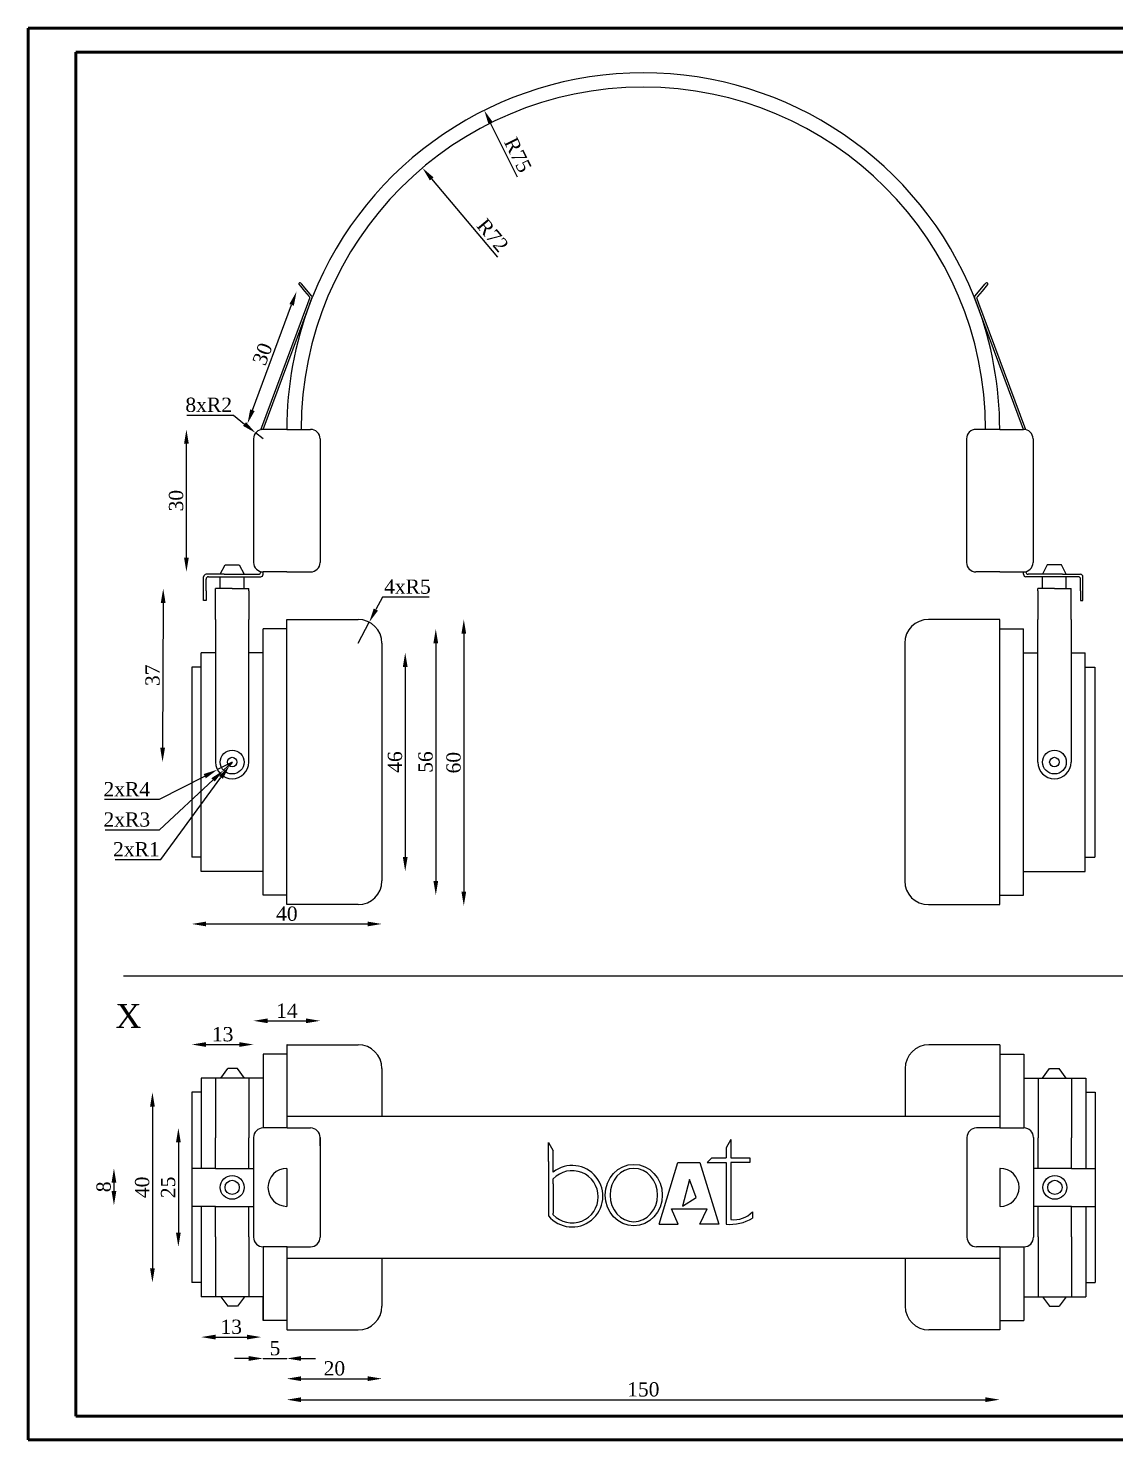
# Model space of a CAD drawing. Header units: millimetres. Extents: x 1323 to 1754, y 1207 to 1515.
# Drawn here: x 1323.2 to 1552, y 1218.2 to 1515.2 of the extents above; entities that cross this region are included whole.
import ezdxf

# ---------------------------------------------------------------- set-up
doc = ezdxf.new("R2010")
doc.units = ezdxf.units.MM
doc.linetypes.add('ACAD_ISO02W100', pattern=[15, 12, -3])
doc.styles.get("Standard").update_dxf_attribs({"font": 'times.ttf', "height": 3})
doc.dimstyles.new('ISO-25', dxfattribs={"dimtxt": 3, "dimasz": 3, "dimexe": 1, "dimexo": 1, "dimtad": 1, "dimtoh": 1, "dimdec": 0, "dimdsep": 46, "dimtxsty": 'Standard', "dimcen": 2.5, "dimadec": 0, "dimazin": 0, "dimtfac": 1, "dimtdec": 0, "dimtmove": 0, "dimatfit": 3, "dimfxl": 1, "dimarcsym": 0})

# ---------------------------------------------------------------- blocks, each defined once
blk = doc.blocks.new('*D8')
at = {"color": 0, "lineweight": -2, "transparency": 16777216}
blk.add_line((1356.47, 1403.79), (1356.47, 1427.79), dxfattribs=at)
at = {"color": 0, "transparency": 16777216}
for points in [[(1355.97, 1427.79), (1356.97, 1427.79), (1356.47, 1430.79)], [(1355.97, 1403.79), (1356.97, 1403.79), (1356.47, 1400.79)]]:
    blk.add_solid(points, dxfattribs=at)
at = {"layer": 'Defpoints', "color": 0, "transparency": 16777216}
for p in [(1356.47, 1430.79), (1356.47, 1430.79), (1356.47, 1400.79)]:
    blk.add_point(p, dxfattribs=at)
at = {"color": 0, "transparency": 16777216, "insert": (1354.31, 1415.79), "char_height": 3, "attachment_point": 5, "rotation": 90}
blk.add_mtext('30', dxfattribs=at)
blk = doc.blocks.new('*D9')
at = {"color": 0, "lineweight": -2, "transparency": 16777216}
for p, q in [((1356.59, 1433.79), (1366.36, 1433.79)), ((1366.36, 1433.79), (1368.7, 1431.91)), ((1372.6, 1428.79), (1371.04, 1430.04))]:
    blk.add_line(p, q, dxfattribs=at)
at = {"color": 0, "transparency": 16777216}
blk.add_solid([(1369.01, 1432.3), (1368.39, 1431.52), (1371.04, 1430.04)], dxfattribs=at)
at = {"layer": 'Defpoints', "color": 0, "transparency": 16777216}
for p in [(1371.04, 1430.04), (1372.6, 1428.79)]:
    blk.add_point(p, dxfattribs=at)
at = {"color": 0, "transparency": 16777216, "insert": (1361.16, 1435.94), "char_height": 3, "width": 4.9099, "attachment_point": 5}
blk.add_mtext('8xR2', dxfattribs=at)
blk = doc.blocks.new('*D10')
at = {"color": 0, "lineweight": -2, "transparency": 16777216}
blk.add_line((1414.84, 1387.79), (1414.84, 1333.54), dxfattribs=at)
at = {"color": 0, "transparency": 16777216}
for points in [[(1414.34, 1387.79), (1415.34, 1387.79), (1414.84, 1390.79)], [(1414.34, 1333.54), (1415.34, 1333.54), (1414.84, 1330.54)]]:
    blk.add_solid(points, dxfattribs=at)
at = {"layer": 'Defpoints', "color": 0, "transparency": 16777216}
for p in [(1414.84, 1390.79), (1414.84, 1330.54), (1414.84, 1330.54)]:
    blk.add_point(p, dxfattribs=at)
at = {"color": 0, "transparency": 16777216, "insert": (1412.69, 1360.66), "char_height": 3, "attachment_point": 5, "rotation": 90}
blk.add_mtext('60', dxfattribs=at)
blk = doc.blocks.new('*D11')
at = {"color": 0, "lineweight": -2, "transparency": 16777216}
for p, q in [((1397.72, 1395.52), (1396.33, 1392.87)), ((1407.58, 1395.52), (1397.72, 1395.52)), ((1392.6, 1385.79), (1394.93, 1390.21))]:
    blk.add_line(p, q, dxfattribs=at)
at = {"color": 0, "transparency": 16777216}
blk.add_solid([(1395.88, 1393.1), (1396.77, 1392.64), (1394.93, 1390.21)], dxfattribs=at)
at = {"layer": 'Defpoints', "color": 0, "transparency": 16777216}
for p in [(1394.93, 1390.21), (1392.6, 1385.79)]:
    blk.add_point(p, dxfattribs=at)
at = {"color": 0, "transparency": 16777216, "insert": (1402.97, 1397.68), "char_height": 3, "attachment_point": 5}
blk.add_mtext('4xR5', dxfattribs=at)
blk = doc.blocks.new('*D12')
at = {"color": 0, "lineweight": -2, "transparency": 16777216}
for p, q in [((1366.1, 1360.79), (1362.99, 1359.19)), ((1350.82, 1352.95), (1360.32, 1357.82)), ((1339.25, 1352.95), (1350.82, 1352.95))]:
    blk.add_line(p, q, dxfattribs=at)
at = {"color": 0, "transparency": 16777216}
blk.add_solid([(1360.09, 1358.27), (1360.55, 1357.38), (1362.99, 1359.19)], dxfattribs=at)
at = {"layer": 'Defpoints', "color": 0, "transparency": 16777216}
for p in [(1366.1, 1360.79), (1362.99, 1359.19)]:
    blk.add_point(p, dxfattribs=at)
at = {"color": 0, "transparency": 16777216, "insert": (1343.93, 1355.08), "char_height": 3, "attachment_point": 5}
blk.add_mtext('2xR4', dxfattribs=at)
blk = doc.blocks.new('*D13')
at = {"color": 0, "lineweight": -2, "transparency": 16777216}
for p, q in [((1366.1, 1360.79), (1364.28, 1359.08)), ((1350.82, 1346.53), (1362.08, 1357.04)), ((1339.36, 1346.53), (1350.82, 1346.53))]:
    blk.add_line(p, q, dxfattribs=at)
at = {"color": 0, "transparency": 16777216}
blk.add_solid([(1361.74, 1357.4), (1362.42, 1356.67), (1364.28, 1359.08)], dxfattribs=at)
at = {"layer": 'Defpoints', "color": 0, "transparency": 16777216}
for p in [(1366.1, 1360.79), (1364.28, 1359.08)]:
    blk.add_point(p, dxfattribs=at)
at = {"color": 0, "transparency": 16777216, "insert": (1343.93, 1348.68), "char_height": 3, "attachment_point": 5}
blk.add_mtext('2xR3', dxfattribs=at)
blk = doc.blocks.new('*D14')
at = {"color": 0, "lineweight": -2, "transparency": 16777216}
for p, q in [((1366.1, 1360.79), (1365.51, 1359.98)), ((1351.06, 1340.32), (1363.73, 1357.56)), ((1341.47, 1340.32), (1351.06, 1340.32))]:
    blk.add_line(p, q, dxfattribs=at)
at = {"color": 0, "transparency": 16777216}
blk.add_solid([(1363.33, 1357.86), (1364.14, 1357.27), (1365.51, 1359.98)], dxfattribs=at)
at = {"layer": 'Defpoints', "color": 0, "transparency": 16777216}
for p in [(1366.1, 1360.79), (1365.51, 1359.98)]:
    blk.add_point(p, dxfattribs=at)
at = {"color": 0, "transparency": 16777216, "insert": (1345.95, 1342.45), "char_height": 3, "attachment_point": 5}
blk.add_mtext('2xR1', dxfattribs=at)
blk = doc.blocks.new('*D15')
at = {"color": 0, "lineweight": -2, "transparency": 16777216}
blk.add_line((1408.94, 1385.79), (1408.94, 1335.79), dxfattribs=at)
at = {"color": 0, "transparency": 16777216}
for points in [[(1408.44, 1385.79), (1409.44, 1385.79), (1408.94, 1388.79)], [(1408.44, 1335.79), (1409.44, 1335.79), (1408.94, 1332.79)]]:
    blk.add_solid(points, dxfattribs=at)
at = {"layer": 'Defpoints', "color": 0, "transparency": 16777216}
for p in [(1408.94, 1388.79), (1408.94, 1332.79), (1408.94, 1332.79)]:
    blk.add_point(p, dxfattribs=at)
at = {"color": 0, "transparency": 16777216, "insert": (1406.79, 1360.79), "char_height": 3, "attachment_point": 5, "rotation": 90}
blk.add_mtext('56', dxfattribs=at)
blk = doc.blocks.new('*D16')
at = {"color": 0, "lineweight": -2, "transparency": 16777216}
blk.add_line((1402.51, 1380.79), (1402.51, 1340.79), dxfattribs=at)
at = {"color": 0, "transparency": 16777216}
for points in [[(1402.01, 1380.79), (1403.01, 1380.79), (1402.51, 1383.79)], [(1402.01, 1340.79), (1403.01, 1340.79), (1402.51, 1337.79)]]:
    blk.add_solid(points, dxfattribs=at)
at = {"layer": 'Defpoints', "color": 0, "transparency": 16777216}
for p in [(1402.51, 1383.79), (1402.51, 1337.79), (1402.51, 1337.79)]:
    blk.add_point(p, dxfattribs=at)
at = {"color": 0, "transparency": 16777216, "insert": (1400.36, 1360.79), "char_height": 3, "attachment_point": 5, "rotation": 90}
blk.add_mtext('46', dxfattribs=at)
blk = doc.blocks.new('*D17')
at = {"color": 0, "lineweight": -2, "transparency": 16777216}
blk.add_line((1360.6, 1326.72), (1394.6, 1326.72), dxfattribs=at)
at = {"color": 0, "transparency": 16777216}
for points in [[(1360.6, 1327.22), (1360.6, 1326.22), (1357.6, 1326.72)], [(1394.6, 1327.22), (1394.6, 1326.22), (1397.6, 1326.72)]]:
    blk.add_solid(points, dxfattribs=at)
at = {"layer": 'Defpoints', "color": 0, "transparency": 16777216}
for p in [(1357.6, 1326.72), (1397.6, 1326.72), (1397.6, 1326.72)]:
    blk.add_point(p, dxfattribs=at)
at = {"color": 0, "transparency": 16777216, "insert": (1377.6, 1328.87), "char_height": 3, "attachment_point": 5}
blk.add_mtext('40', dxfattribs=at)
blk = doc.blocks.new('*D18')
at = {"color": 0, "lineweight": -2, "transparency": 16777216}
blk.add_line((1349.32, 1288.3), (1349.32, 1254.3), dxfattribs=at)
at = {"color": 0, "transparency": 16777216}
for points in [[(1348.82, 1288.3), (1349.82, 1288.3), (1349.32, 1291.3)], [(1348.82, 1254.3), (1349.82, 1254.3), (1349.32, 1251.3)]]:
    blk.add_solid(points, dxfattribs=at)
at = {"layer": 'Defpoints', "color": 0, "transparency": 16777216}
for p in [(1349.32, 1291.3), (1349.32, 1251.3), (1349.32, 1251.3)]:
    blk.add_point(p, dxfattribs=at)
at = {"color": 0, "transparency": 16777216, "insert": (1347.17, 1271.3), "char_height": 3, "attachment_point": 5, "rotation": 90}
blk.add_mtext('40', dxfattribs=at)
blk = doc.blocks.new('*D19')
at = {"color": 0, "lineweight": -2, "transparency": 16777216}
blk.add_line((1373.6, 1306.35), (1381.6, 1306.35), dxfattribs=at)
at = {"color": 0, "transparency": 16777216}
for points in [[(1373.6, 1306.85), (1373.6, 1305.85), (1370.6, 1306.35)], [(1381.6, 1306.85), (1381.6, 1305.85), (1384.6, 1306.35)]]:
    blk.add_solid(points, dxfattribs=at)
at = {"layer": 'Defpoints', "color": 0, "transparency": 16777216}
for p in [(1370.6, 1306.35), (1384.6, 1306.35), (1384.6, 1306.35)]:
    blk.add_point(p, dxfattribs=at)
at = {"color": 0, "transparency": 16777216, "insert": (1377.6, 1308.47), "char_height": 3, "attachment_point": 5}
blk.add_mtext('14', dxfattribs=at)
blk = doc.blocks.new('*D20')
at = {"color": 0, "lineweight": -2, "transparency": 16777216}
blk.add_line((1341.22, 1272.3), (1341.22, 1270.53), dxfattribs=at)
at = {"color": 0, "transparency": 16777216}
for points in [[(1340.72, 1272.3), (1341.72, 1272.3), (1341.22, 1275.3)], [(1340.72, 1270.53), (1341.72, 1270.53), (1341.22, 1267.53)]]:
    blk.add_solid(points, dxfattribs=at)
at = {"layer": 'Defpoints', "color": 0, "transparency": 16777216}
for p in [(1341.22, 1275.3), (1341.22, 1267.53), (1341.22, 1267.53)]:
    blk.add_point(p, dxfattribs=at)
at = {"color": 0, "transparency": 16777216, "insert": (1339.07, 1271.41), "char_height": 3, "attachment_point": 5, "rotation": 90}
blk.add_mtext('8', dxfattribs=at)

msp = doc.modelspace()

# ---------------------------------------------------------------- linework, layer by layer
at = {"lineweight": 50}
for p, q in [((1743.19, 1515.19), (1323.19, 1515.19)), ((1323.19, 1515.19), (1323.19, 1218.19)), ((1738.19, 1510.19), (1333.19, 1510.19)), ((1333.19, 1510.19), (1333.19, 1223.19)), ((1333.19, 1223.19), (1738.19, 1223.19)), ((1323.19, 1218.19), (1743.19, 1218.19))]:
    msp.add_line(p, q, dxfattribs=at)
for p, q in [((1426.13, 1483.89), (1420.48, 1495.22)), ((1421.97, 1467.05), (1408.08, 1483.5)), ((1380.17, 1461.26), (1381.32, 1459.89)), ((1380.2, 1461.55), (1380.28, 1461.61)), ((1380.73, 1461.36), (1380.55, 1461.58)), ((1382.79, 1458.91), (1380.73, 1461.36)), ((1522.41, 1458.91), (1524.47, 1461.36)), ((1525.04, 1461.26), (1523.89, 1459.89)), ((1524.47, 1461.36), (1524.66, 1461.58)), ((1525.01, 1461.55), (1524.93, 1461.61)), ((1372.6, 1430.79), (1382.98, 1458.68)), ((1381.32, 1459.89), (1382.27, 1458.76)), ((1382.27, 1458.76), (1382.38, 1458.63)), ((1382.35, 1458.26), (1382.41, 1458.43)), ((1382.44, 1457.29), (1382.88, 1458.41)), ((1382.79, 1458.91), (1382.91, 1458.77)), ((1382.88, 1458.41), (1382.94, 1458.57)), ((1532.6, 1430.79), (1522.22, 1458.68)), ((1522.33, 1458.41), (1522.27, 1458.57)), ((1522.41, 1458.91), (1522.3, 1458.77)), ((1522.76, 1457.29), (1522.33, 1458.41)), ((1522.86, 1458.26), (1522.79, 1458.43)), ((1522.94, 1458.76), (1522.83, 1458.63)), ((1523.89, 1459.89), (1522.94, 1458.76)), ((1370.36, 1434.82), (1378.61, 1456.99)), ((1372.1, 1430.72), (1381.99, 1457.29)), ((1381.99, 1457.29), (1382.35, 1458.26)), ((1523.22, 1457.29), (1522.86, 1458.26)), ((1533.1, 1430.72), (1523.22, 1457.29)), ((1370.6, 1428.79), (1370.6, 1404.05)), ((1377.6, 1430.79), (1372.6, 1430.79)), ((1377.6, 1430.79), (1382.6, 1430.79)), ((1384.6, 1428.79), (1384.6, 1404.68)), ((1520.6, 1428.79), (1520.6, 1404.68)), ((1527.6, 1430.79), (1522.6, 1430.79)), ((1527.6, 1430.79), (1532.6, 1430.79)), ((1534.6, 1428.79), (1534.6, 1404.05)), ((1363.6, 1400.29), (1364.6, 1402.29)), ((1364.6, 1402.29), (1367.6, 1402.29)), ((1367.6, 1402.29), (1368.6, 1400.29)), ((1370.6, 1404.05), (1370.6, 1402.79)), ((1370.6, 1403.42), (1370.6, 1402.79)), ((1384.6, 1404.68), (1384.6, 1402.79)), ((1520.6, 1404.68), (1520.6, 1402.79)), ((1534.6, 1404.05), (1534.6, 1402.79)), ((1534.6, 1403.42), (1534.6, 1402.79)), ((1537.6, 1402.29), (1536.6, 1400.29)), ((1540.6, 1402.29), (1537.6, 1402.29)), ((1541.6, 1400.29), (1540.6, 1402.29)), ((1360.1, 1394.79), (1360.1, 1399.79)), ((1364.4, 1400.29), (1360.6, 1400.29)), ((1360.6, 1396.79), (1360.6, 1399.29)), ((1361.1, 1399.79), (1372.1, 1399.79)), ((1363.6, 1397.29), (1363.6, 1399.79)), ((1364.4, 1400.29), (1371.6, 1400.29)), ((1368.6, 1397.29), (1368.6, 1399.79)), ((1372.1, 1400.79), (1372.1, 1400.85)), ((1372.1, 1400.85), (1372.1, 1400.79)), ((1377.6, 1400.79), (1372.6, 1400.79)), ((1372.6, 1400.29), (1372.6, 1400.79)), ((1377.6, 1400.79), (1382.6, 1400.79)), ((1527.6, 1400.79), (1522.6, 1400.79)), ((1527.6, 1400.79), (1532.6, 1400.79)), ((1532.6, 1400.29), (1532.6, 1400.79)), ((1533.1, 1400.79), (1533.1, 1400.85)), ((1533.1, 1400.85), (1533.1, 1400.79)), ((1544.1, 1399.79), (1533.1, 1399.79)), ((1540.81, 1400.29), (1533.6, 1400.29)), ((1536.6, 1397.29), (1536.6, 1399.79)), ((1540.81, 1400.29), (1544.6, 1400.29)), ((1541.6, 1397.29), (1541.6, 1399.79)), ((1544.6, 1396.79), (1544.6, 1399.29)), ((1545.1, 1394.79), (1545.1, 1399.79)), ((1360.6, 1396.79), (1360.6, 1394.79)), ((1366.1, 1397.29), (1362.6, 1397.29)), ((1362.6, 1396.79), (1362.6, 1397.29)), ((1362.6, 1390.79), (1362.6, 1396.79)), ((1366.1, 1397.29), (1369.6, 1397.29)), ((1369.6, 1396.79), (1369.6, 1397.29)), ((1369.6, 1396.79), (1369.6, 1390.79)), ((1539.1, 1397.29), (1535.6, 1397.29)), ((1535.6, 1396.79), (1535.6, 1397.29)), ((1535.6, 1396.79), (1535.6, 1390.79)), ((1539.1, 1397.29), (1542.6, 1397.29)), ((1542.6, 1396.79), (1542.6, 1397.29)), ((1542.6, 1390.79), (1542.6, 1396.79)), ((1544.6, 1396.79), (1544.6, 1394.79)), ((1351.58, 1394.29), (1351.46, 1363.79)), ((1360.6, 1394.79), (1360.1, 1394.79)), ((1544.6, 1394.79), (1545.1, 1394.79)), ((1362.6, 1390.79), (1362.6, 1360.79)), ((1369.6, 1360.79), (1369.6, 1390.79)), ((1377.6, 1390.79), (1392.6, 1390.79)), ((1377.6, 1330.79), (1377.6, 1390.79)), ((1527.6, 1390.79), (1512.6, 1390.79)), ((1527.6, 1330.79), (1527.6, 1390.79)), ((1535.6, 1360.79), (1535.6, 1390.79)), ((1542.6, 1390.79), (1542.6, 1360.79)), ((1372.6, 1332.79), (1372.6, 1388.79)), ((1377.6, 1388.79), (1372.6, 1388.79)), ((1527.6, 1388.79), (1532.6, 1388.79)), ((1532.6, 1332.79), (1532.6, 1388.79)), ((1397.6, 1385.79), (1397.6, 1335.79)), ((1507.6, 1385.79), (1507.6, 1335.79)), ((1362.6, 1383.79), (1359.6, 1383.79)), ((1359.6, 1380.79), (1359.6, 1383.79)), ((1372.6, 1383.79), (1369.6, 1383.79)), ((1532.6, 1383.79), (1535.6, 1383.79)), ((1542.6, 1383.79), (1545.6, 1383.79)), ((1545.6, 1380.79), (1545.6, 1383.79)), ((1357.6, 1380.79), (1357.6, 1340.79)), ((1359.6, 1380.79), (1357.6, 1380.79)), ((1359.6, 1337.79), (1359.6, 1380.79)), ((1545.6, 1337.79), (1545.6, 1380.79)), ((1545.6, 1380.79), (1547.6, 1380.79)), ((1547.6, 1380.79), (1547.6, 1340.79)), ((1359.6, 1340.79), (1357.6, 1340.79)), ((1545.6, 1340.79), (1547.6, 1340.79)), ((1372.6, 1337.79), (1359.6, 1337.79)), ((1532.6, 1337.79), (1545.6, 1337.79)), ((1377.6, 1332.79), (1372.6, 1332.79)), ((1392.6, 1330.79), (1377.6, 1330.79)), ((1512.6, 1330.79), (1527.6, 1330.79)), ((1527.6, 1332.79), (1532.6, 1332.79)), ((1343.24, 1315.8), (1709.27, 1315.8)), ((1360.6, 1301.36), (1367.6, 1301.36)), ((1377.65, 1301.3), (1377.6, 1301.3)), ((1377.6, 1301.3), (1377.6, 1299.3)), ((1377.65, 1301.3), (1392.6, 1301.3)), ((1527.6, 1301.3), (1512.7, 1301.3)), ((1527.6, 1301.3), (1527.6, 1283.8)), ((1372.6, 1299.3), (1372.6, 1294.3)), ((1377.6, 1299.3), (1372.6, 1299.3)), ((1377.6, 1299.3), (1377.6, 1283.8)), ((1527.65, 1299.3), (1527.6, 1299.3)), ((1527.65, 1299.3), (1532.7, 1299.3)), ((1532.7, 1299.3), (1532.7, 1294.3)), ((1363.7, 1294.3), (1365.2, 1296.3)), ((1367.2, 1296.3), (1365.2, 1296.3)), ((1368.7, 1294.3), (1367.2, 1296.3)), ((1397.6, 1296.3), (1397.6, 1286.3)), ((1507.7, 1296.3), (1507.7, 1286.3)), ((1536.6, 1294.3), (1538.1, 1296.3)), ((1538.1, 1296.3), (1540.1, 1296.3)), ((1541.6, 1294.3), (1540.1, 1296.3)), ((1359.6, 1294.3), (1359.6, 1275.3)), ((1372.6, 1294.3), (1359.6, 1294.3)), ((1362.6, 1294.3), (1362.6, 1281.74)), ((1369.6, 1294.3), (1369.6, 1281.74)), ((1532.7, 1294.3), (1545.7, 1294.3)), ((1535.7, 1294.3), (1535.7, 1281.74)), ((1542.7, 1294.3), (1542.7, 1281.74)), ((1545.7, 1294.3), (1545.7, 1275.3)), ((1357.6, 1291.3), (1357.6, 1251.3)), ((1359.6, 1291.3), (1357.6, 1291.3)), ((1545.7, 1291.3), (1547.7, 1291.3)), ((1547.7, 1291.3), (1547.7, 1251.3)), ((1377.65, 1286.3), (1377.6, 1286.3)), ((1377.65, 1283.8), (1372.6, 1283.8)), ((1374.2, 1283.8), (1372.6, 1283.8)), ((1377.65, 1283.8), (1382.6, 1283.8)), ((1380.13, 1283.8), (1382.6, 1283.8)), ((1527.65, 1283.8), (1522.7, 1283.8)), ((1527.65, 1283.8), (1532.7, 1283.8)), ((1354.78, 1280.8), (1354.78, 1261.8)), ((1362.6, 1275.3), (1362.6, 1281.74)), ((1369.6, 1275.3), (1369.6, 1281.74)), ((1370.6, 1281.8), (1370.6, 1260.8)), ((1384.6, 1281.8), (1384.6, 1260.8)), ((1384.6, 1280.05), (1384.6, 1281.8)), ((1432.64, 1276.75), (1432.64, 1280.75)), ((1432.64, 1280.75), (1433.64, 1279.02)), ((1471.01, 1281.37), (1470.01, 1279.64)), ((1471.01, 1281.37), (1471.01, 1277.53)), ((1520.7, 1281.8), (1520.7, 1260.8)), ((1534.7, 1281.8), (1534.7, 1260.8)), ((1535.7, 1275.3), (1535.7, 1281.74)), ((1542.7, 1275.3), (1542.7, 1281.74)), ((1433.64, 1275.02), (1433.64, 1279.02)), ((1466.01, 1276.53), (1467.01, 1277.53)), ((1467.01, 1277.53), (1470.01, 1277.53)), ((1470.01, 1279.64), (1470.01, 1277.53)), ((1471.01, 1277.53), (1475.01, 1277.53)), ((1475.01, 1277.53), (1475.01, 1276.53)), ((1359.6, 1275.3), (1357.6, 1275.3)), ((1362.6, 1275.3), (1359.6, 1275.3)), ((1362.6, 1275.3), (1370.6, 1275.3)), ((1377.6, 1275.3), (1377.6, 1267.3)), ((1432.64, 1276.75), (1432.64, 1271.75)), ((1433.64, 1274.53), (1433.64, 1275.02)), ((1455.92, 1263.54), (1459.89, 1276.53)), ((1459.89, 1276.53), (1464.51, 1276.53)), ((1464.51, 1276.53), (1468.51, 1263.54)), ((1466.01, 1276.53), (1470.01, 1276.53)), ((1470.01, 1276.53), (1470.01, 1263.54)), ((1471.01, 1276.53), (1471.01, 1264.54)), ((1475.01, 1276.53), (1471.01, 1276.53)), ((1527.68, 1275.3), (1527.6, 1275.3)), ((1527.6, 1275.3), (1527.6, 1267.3)), ((1542.7, 1275.3), (1534.7, 1275.3)), ((1542.7, 1275.3), (1545.7, 1275.3)), ((1545.7, 1275.3), (1547.7, 1275.3)), ((1432.64, 1271.75), (1432.64, 1265.33)), ((1433.64, 1272.02), (1433.64, 1273.09)), ((1433.64, 1272.02), (1433.64, 1265.86)), ((1359.6, 1267.3), (1357.6, 1267.3)), ((1359.6, 1267.3), (1359.6, 1248.3)), ((1362.6, 1267.3), (1359.6, 1267.3)), ((1362.6, 1260.87), (1362.6, 1267.3)), ((1362.6, 1267.3), (1370.6, 1267.3)), ((1369.6, 1260.87), (1369.6, 1267.3)), ((1433.64, 1265.54), (1433.64, 1265.86)), ((1459.92, 1263.54), (1458.53, 1266.79)), ((1458.53, 1266.79), (1466.02, 1266.79)), ((1464.51, 1263.54), (1466.02, 1266.79)), ((1475.57, 1266.14), (1475.57, 1264.84)), ((1527.67, 1267.3), (1527.6, 1267.3)), ((1542.7, 1267.3), (1534.7, 1267.3)), ((1535.7, 1260.87), (1535.7, 1267.3)), ((1542.7, 1260.87), (1542.7, 1267.3)), ((1542.7, 1267.3), (1545.7, 1267.3)), ((1545.7, 1267.3), (1545.7, 1248.3)), ((1545.7, 1267.3), (1547.7, 1267.3)), ((1455.92, 1263.54), (1459.92, 1263.54)), ((1468.51, 1263.54), (1464.51, 1263.54)), ((1362.6, 1260.87), (1362.6, 1248.3)), ((1369.6, 1260.87), (1369.6, 1248.3)), ((1535.7, 1260.87), (1535.7, 1248.3)), ((1542.7, 1260.87), (1542.7, 1248.3)), ((1372.6, 1258.8), (1372.6, 1243.3)), ((1377.65, 1258.8), (1372.6, 1258.8)), ((1377.6, 1258.8), (1377.6, 1241.3)), ((1377.65, 1258.8), (1382.6, 1258.8)), ((1527.65, 1258.8), (1522.7, 1258.8)), ((1527.6, 1258.8), (1527.6, 1241.3)), ((1527.65, 1258.8), (1532.7, 1258.8)), ((1532.7, 1258.8), (1532.7, 1243.3)), ((1377.65, 1256.3), (1377.6, 1256.3)), ((1397.6, 1256.3), (1397.6, 1246.3)), ((1507.7, 1256.3), (1507.7, 1246.3)), ((1359.6, 1251.3), (1357.6, 1251.3)), ((1545.7, 1251.3), (1547.7, 1251.3)), ((1372.6, 1248.3), (1359.6, 1248.3)), ((1363.7, 1248.3), (1365.2, 1246.3)), ((1368.7, 1248.3), (1367.2, 1246.3)), ((1372.6, 1243.3), (1372.6, 1248.3)), ((1532.7, 1248.3), (1545.7, 1248.3)), ((1536.6, 1248.3), (1538.1, 1246.3)), ((1541.6, 1248.3), (1540.1, 1246.3)), ((1367.2, 1246.3), (1365.2, 1246.3)), ((1538.1, 1246.3), (1540.1, 1246.3)), ((1377.6, 1243.3), (1372.6, 1243.3)), ((1527.65, 1243.3), (1527.6, 1243.3)), ((1527.65, 1243.3), (1532.7, 1243.3)), ((1362.6, 1239.8), (1369.19, 1239.8)), ((1377.65, 1241.3), (1377.6, 1241.3)), ((1377.65, 1241.3), (1392.6, 1241.3)), ((1527.6, 1241.3), (1512.7, 1241.3)), ((1369.6, 1235.3), (1366.6, 1235.3)), ((1372.6, 1235.3), (1377.6, 1235.3)), ((1380.6, 1235.3), (1383.6, 1235.3)), ((1380.6, 1231.05), (1394.6, 1231.05)), ((1380.6, 1226.63), (1524.6, 1226.63))]:
    msp.add_line(p, q)
at = {"linetype": 'ACAD_ISO02W100'}
for p, q in [((1372.6, 1294.3), (1372.6, 1283.8)), ((1532.7, 1294.3), (1532.7, 1283.8))]:
    msp.add_line(p, q, dxfattribs=at)
at = {"ltscale": 0.5}
for points in [[(1377.65, 1286.3), (1527.6, 1286.3)], [(1527.6, 1256.3), (1377.65, 1256.3)]]:
    msp.add_lwpolyline(points, dxfattribs=at)
msp.add_lwpolyline([(1463.7, 1269.18), (1462.29, 1272.99), (1460.84, 1267.37)], close=True)
for centre, radius in [((1366.1, 1360.79), 2.5), ((1539.1, 1360.79), 2.5), ((1366.1, 1360.79), 1), ((1539.1, 1360.79), 1), ((1366.1, 1271.3), 2.5), ((1366.1, 1271.3), 1.5), ((1539.2, 1271.3), 2.5), ((1539.2, 1271.3), 1.5)]:
    msp.add_circle(centre, radius)
for centre, radius, start, end in [((1452.6, 1430.79), 75, 90, 158.1657), ((1452.6, 1430.79), 75, 21.8343, 90), ((1452.6, 1430.79), 72, 90, 180), ((1452.6, 1430.79), 72, 0, 90), ((1380.32, 1461.39), 0.2, 127.0892, 220), ((1380.4, 1461.45), 0.2, 40, 127.0892), ((1524.81, 1461.45), 0.2, 52.9108, 140), ((1524.89, 1461.39), 0.2, 320, 52.9108), ((1382.23, 1458.5), 0.2, 339.5883, 40), ((1382.75, 1458.64), 0.2, 338.7356, 40), ((1522.45, 1458.64), 0.2, 140, 201.2644), ((1522.98, 1458.5), 0.2, 140, 200.4117), ((1452.6, 1430.79), 75, 159.3056, 180), ((1452.6, 1430.79), 75, 0, 20.6944), ((1372.6, 1428.79), 2, 90, 180), ((1382.6, 1428.79), 2, 0, 90), ((1522.6, 1428.79), 2, 90, 180), ((1532.6, 1428.79), 2, 0, 90), ((1372.6, 1402.79), 2, 180, 270), ((1382.6, 1402.79), 2, 270, 0), ((1522.6, 1402.79), 2, 180, 270), ((1532.6, 1402.79), 2, 270, 0), ((1360.6, 1399.79), 0.5, 90, 180), ((1361.1, 1399.29), 0.5, 90, 180), ((1371.6, 1400.79), 0.5, 270, 0), ((1372.1, 1400.29), 0.5, 270, 0), ((1533.1, 1400.29), 0.5, 180, 270), ((1533.6, 1400.79), 0.5, 180, 270), ((1544.1, 1399.29), 0.5, 0, 90), ((1544.6, 1399.79), 0.5, 0, 90), ((1392.6, 1385.79), 5, 0, 90), ((1512.6, 1385.79), 5, 90, 180), ((1366.1, 1360.79), 3.5, 180, 0), ((1539.1, 1360.79), 3.5, 180, 0), ((1392.6, 1335.79), 5, 270, 0), ((1512.6, 1335.79), 5, 180, 270), ((1392.6, 1296.3), 5, 0, 90), ((1512.7, 1296.3), 5, 90, 180), ((1372.6, 1281.8), 2, 90, 180), ((1382.6, 1281.8), 2, 0, 90), ((1522.7, 1281.8), 2, 90, 180), ((1532.7, 1281.8), 2, 0, 90), ((1377.63, 1271.3), 4, 90.3502, 269.6498), ((1437.63, 1269.44), 6.46, 219.4991, 128.0925), ((1437.63, 1269.32), 5.49, 223.4021, 136.5979), ((1527.68, 1271.3), 4, 269.8879, 89.8879), ((1471.71, 1269.85), 5.36, 262.432, 316.1331), ((1470.8, 1272.73), 9.22, 265.0727, 301.1946), ((1372.6, 1260.8), 2, 180, 270), ((1382.6, 1260.8), 2, 270, 0), ((1522.7, 1260.8), 2, 180, 270), ((1532.7, 1260.8), 2, 270, 0), ((1392.6, 1246.3), 5, 270, 0), ((1512.7, 1246.3), 5, 180, 270)]:
    msp.add_arc(centre, radius, start, end)
msp.add_ellipse((1450.6, 1269.68), major_axis=(0, -6.46), ratio=0.928212)
msp.add_ellipse((1450.6, 1269.68), major_axis=(0, -5.61), ratio=0.890562, start_param=-1.570796, end_param=4.712389)
for points in [[(1420.93, 1495.45), (1420.03, 1495), (1419.14, 1497.91)], [(1408.46, 1483.82), (1407.69, 1483.17), (1406.14, 1485.79)], [(1378.14, 1457.16), (1379.08, 1456.81), (1379.65, 1459.8)], [(1369.89, 1435), (1370.83, 1434.65), (1369.32, 1432.01)], [(1351.08, 1394.29), (1352.08, 1394.29), (1351.59, 1397.29)], [(1350.96, 1363.79), (1351.96, 1363.79), (1351.45, 1360.79)], [(1360.6, 1301.86), (1360.6, 1300.86), (1357.6, 1301.36)], [(1367.6, 1301.86), (1367.6, 1300.86), (1370.6, 1301.36)], [(1354.28, 1280.8), (1355.28, 1280.8), (1354.78, 1283.8)], [(1354.28, 1261.8), (1355.28, 1261.8), (1354.78, 1258.8)], [(1362.6, 1240.3), (1362.6, 1239.3), (1359.6, 1239.8)], [(1369.19, 1240.3), (1369.19, 1239.3), (1372.19, 1239.8)], [(1369.6, 1235.8), (1369.6, 1234.8), (1372.6, 1235.3)], [(1380.6, 1235.8), (1380.6, 1234.8), (1377.6, 1235.3)], [(1380.6, 1231.55), (1380.6, 1230.55), (1377.6, 1231.05)], [(1394.6, 1231.55), (1394.6, 1230.55), (1397.6, 1231.05)], [(1380.6, 1227.13), (1380.6, 1226.13), (1377.6, 1226.63)], [(1524.6, 1227.13), (1524.6, 1226.13), (1527.6, 1226.63)]]:
    msp.add_solid(points)

# ---------------------------------------------------------------- texts
msp.add_text('X', height=5).set_placement((1341.54, 1304.86))
at = {"char_height": 3, "attachment_point": 5}
for s, insert, rotation in [('R75', (1426.22, 1488.55), 296.4959), ('R72', (1420.92, 1471.64), 310.1895), ('30', (1372.47, 1446.65), 69.5917), ('37', (1349.36, 1379.05), 89.78), ('25', (1352.63, 1271.3), 90)]:
    msp.add_mtext(s, dxfattribs=dict(at, insert=insert, rotation=rotation))
for s, insert in [('13', (1364.1, 1303.51)), ('13', (1365.9, 1241.95)), ('5', (1375.1, 1237.45)), ('20', (1387.6, 1233.2)), ('150', (1452.6, 1228.78))]:
    msp.add_mtext(s, dxfattribs=dict(at, insert=insert))

# ---------------------------------------------------------------- dimensions: what is measured, and where the dimension line sits
for center, mpoint, text, picture, middle in [((1372.6, 1428.79), (1371.04, 1430.04), '8xR2', '*D9', (1361.16, 1435.94)), ((1392.6, 1385.79), (1394.93, 1390.21), '4x<>', '*D11', (1402.97, 1397.68))]:
    dim = msp.add_radius_dim(center=center, mpoint=mpoint, text=text, dimstyle='ISO-25')
    dim.commit()
    dim.dimension.update_dxf_attribs({"geometry": picture, "text_midpoint": middle})
for base, p1, p2, picture, middle in [((1356.47, 1430.79), (1356.47, 1400.79), (1356.47, 1430.79), '*D8', (1354.31, 1415.79)), ((1414.84, 1330.54), (1414.84, 1390.79), (1414.84, 1330.54), '*D10', (1412.69, 1360.66))]:
    dim = msp.add_linear_dim(base=base, p1=p1, p2=p2, angle=90, dimstyle='ISO-25')
    dim.commit()
    dim.dimension.update_dxf_attribs({"geometry": picture, "text_midpoint": middle})
for p1, p2, picture, middle in [((1408.94, 1388.79), (1408.94, 1332.79), '*D15', (1406.79, 1360.79)), ((1402.51, 1383.79), (1402.51, 1337.79), '*D16', (1400.36, 1360.79)), ((1370.6, 1306.35), (1384.6, 1306.35), '*D19', (1377.6, 1308.47)), ((1349.32, 1291.3), (1349.32, 1251.3), '*D18', (1347.17, 1271.3)), ((1341.22, 1275.3), (1341.22, 1267.53), '*D20', (1339.07, 1271.41))]:
    dim = msp.add_aligned_dim(p1=p1, p2=p2, distance=0, dimstyle='ISO-25')
    dim.commit()
    dim.dimension.update_dxf_attribs({"geometry": picture, "text_midpoint": middle})
for center, mpoint, text, picture, middle in [((1366.1, 1360.79), (1362.99, 1359.19), '2x<>', '*D12', (1343.93, 1352.95)), ((1366.10382, 1360.78731), (1364.27596, 1359.08175), '2x<>', '*D13', (1343.93007, 1346.52814)), ((1366.1, 1360.79), (1365.51, 1359.98), '2xR1', '*D14', (1345.95, 1340.32))]:
    dim = msp.add_radius_dim(center=center, mpoint=mpoint, text=text, dimstyle='ISO-25')
    dim.commit()
    dim.dimension.update_dxf_attribs({"geometry": picture, "text_midpoint": middle, "dimtype": 164})
dim = msp.add_linear_dim(base=(1397.6, 1326.72), p1=(1357.6, 1326.72), p2=(1397.6, 1326.72), dimstyle='ISO-25')
dim.commit()
dim.dimension.update_dxf_attribs({"geometry": '*D17', "text_midpoint": (1377.6, 1328.87)})

doc.saveas('drawing.dxf')
